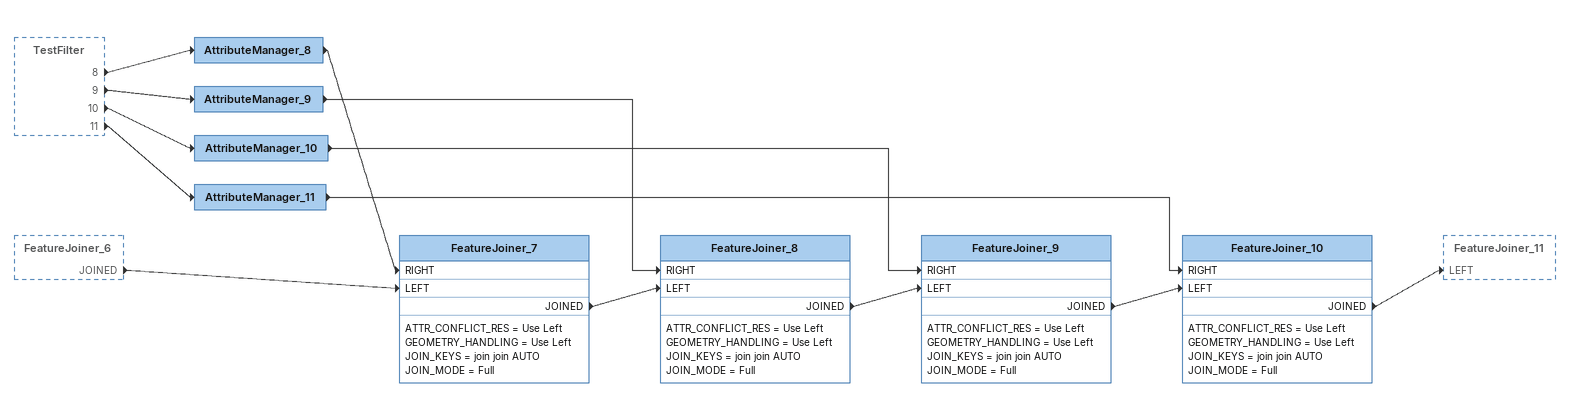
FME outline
TestFilter [outside]
    8 -> AttributeManager_8
    9 -> AttributeManager_9
    10 -> AttributeManager_10
    11 -> AttributeManager_11
FeatureJoiner_6 [outside]
    JOINED -> FeatureJoiner_7 [LEFT]
AttributeManager_8
    -> FeatureJoiner_7 [RIGHT]
FeatureJoiner_7
    ATTR_CONFLICT_RES = Use Left
    GEOMETRY_HANDLING = Use Left
    JOIN_KEYS = join join AUTO
    JOIN_MODE = Full
    JOINED -> FeatureJoiner_8 [LEFT]
AttributeManager_9
    -> FeatureJoiner_8 [RIGHT]
FeatureJoiner_8
    ATTR_CONFLICT_RES = Use Left
    GEOMETRY_HANDLING = Use Left
    JOIN_KEYS = join join AUTO
    JOIN_MODE = Full
    JOINED -> FeatureJoiner_9 [LEFT]
AttributeManager_10
    -> FeatureJoiner_9 [RIGHT]
FeatureJoiner_9
    ATTR_CONFLICT_RES = Use Left
    GEOMETRY_HANDLING = Use Left
    JOIN_KEYS = join join AUTO
    JOIN_MODE = Full
    JOINED -> FeatureJoiner_10 [LEFT]
AttributeManager_11
    -> FeatureJoiner_10 [RIGHT]
FeatureJoiner_10
    ATTR_CONFLICT_RES = Use Left
    GEOMETRY_HANDLING = Use Left
    JOIN_KEYS = join join AUTO
    JOIN_MODE = Full
    JOINED -> FeatureJoiner_11 [LEFT]
